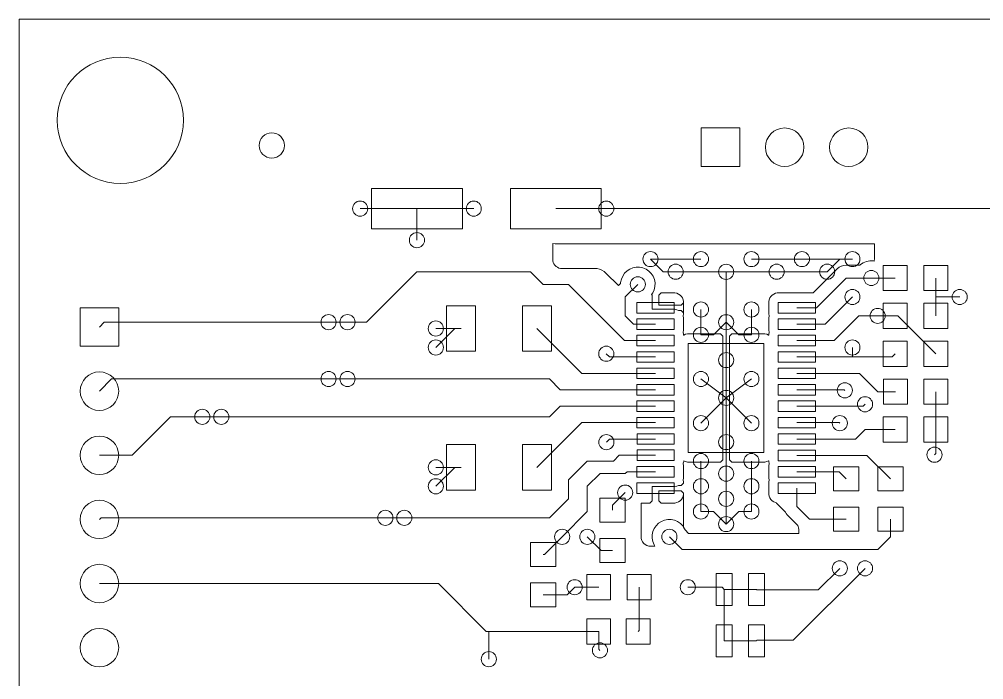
# Model space of a CAD drawing. Header units: millimetres. Extents: x 51948 to 52048, y 44936 to 45059.
# Drawn here: x 51948.13 to 51986.33, y 45032.66 to 45058.82 of the extents above; entities that cross this region are included whole.
import ezdxf

# ---------------------------------------------------------------- set-up
doc = ezdxf.new("R2010")
doc.units = ezdxf.units.MM
doc.layers.get('0').update_dxf_attribs({"linetype": 'CONTINUOUS', "lineweight": 0})

msp = doc.modelspace()

# ---------------------------------------------------------------- linework, layer by layer
for p, q in [((51948.13066, 45058.81878), (52048.13046, 45058.81878)), ((51948.13066, 44935.81928), (51948.13066, 45058.81878)), ((51975.14356, 45054.51348), (51975.14356, 45052.98948)), ((51976.66756, 45054.51348), (51975.14356, 45054.51348)), ((51976.66756, 45052.98948), (51976.66756, 45054.51348)), ((51975.14356, 45052.98948), (51976.66756, 45052.98948)), ((51962.08288, 45052.11826), (51962.08288, 45050.51806)), ((51965.67952, 45052.11826), (51962.08288, 45052.11826)), ((51965.67952, 45050.51806), (51965.67952, 45052.11826)), ((51967.58452, 45052.11826), (51967.58452, 45050.51806)), ((51971.18116, 45052.11826), (51967.58452, 45052.11826)), ((51971.18116, 45050.51806), (51971.18116, 45052.11826)), ((51963.8812, 45051.31816), (51961.63076, 45051.31816)), ((51963.8812, 45051.31816), (51963.8812, 45050.06848)), ((51963.8812, 45051.31816), (51966.13164, 45051.31816)), ((51969.38284, 45051.31816), (51969.88068, 45051.31816)), ((51969.38284, 45051.31816), (51990.1321, 45051.31816)), ((51969.88068, 45051.31816), (51971.38182, 45051.31816)), ((51962.08288, 45050.51806), (51965.67952, 45050.51806)), ((51967.58452, 45050.51806), (51971.18116, 45050.51806)), ((51969.25838, 45049.32172), (51969.25838, 45049.93386)), ((51969.25838, 45049.93386), (51969.36252, 45049.92116)), ((51969.36252, 45049.92116), (51969.38284, 45049.92116)), ((51969.38284, 45049.92116), (51982.0041, 45049.92116)), ((51982.0041, 45049.92116), (51982.0041, 45049.3268)), ((51969.26346, 45049.25314), (51969.25838, 45049.32172)), ((51973.13188, 45049.31918), (51975.13086, 45049.31918)), ((51973.63226, 45048.8188), (51973.13188, 45049.31918)), ((51977.12984, 45049.31918), (51979.13136, 45049.31918)), ((51979.13136, 45049.31918), (51981.13034, 45049.31918)), ((51980.12958, 45048.8188), (51980.62996, 45049.31918)), ((51980.62996, 45049.31918), (51981.13034, 45049.31918)), ((51982.0041, 45049.3268), (51981.99648, 45049.24806)), ((51969.28124, 45049.18964), (51969.26346, 45049.25314)), ((51969.30918, 45049.13122), (51969.28124, 45049.18964)), ((51969.34728, 45049.07788), (51969.30918, 45049.13122)), ((51969.39046, 45049.03216), (51969.34728, 45049.07788)), ((51969.44634, 45048.9966), (51969.39046, 45049.03216)), ((51969.5073, 45048.96612), (51969.44634, 45048.9966)), ((51969.56826, 45048.94834), (51969.5073, 45048.96612)), ((51969.63684, 45048.94326), (51969.56826, 45048.94834)), ((51970.92716, 45048.9458), (51969.63684, 45048.94326)), ((51971.02114, 45048.94072), (51970.92716, 45048.9458)), ((51971.11512, 45048.91532), (51971.02114, 45048.94072)), ((51971.2091, 45048.87976), (51971.11512, 45048.91532)), ((51972.314, 45048.92548), (51972.20224, 45048.85182)), ((51972.43846, 45048.97374), (51972.314, 45048.92548)), ((51972.57054, 45048.99914), (51972.43846, 45048.97374)), ((51972.70262, 45048.99914), (51972.57054, 45048.99914)), ((51972.8347, 45048.9712), (51972.70262, 45048.99914)), ((51972.95662, 45048.9204), (51972.8347, 45048.9712)), ((51973.06838, 45048.8442), (51972.95662, 45048.9204)), ((51980.52074, 45048.92802), (51979.57078, 45047.97806)), ((51980.52328, 45048.93056), (51980.52074, 45048.93056)), ((51980.52074, 45048.93056), (51980.52074, 45048.92802)), ((51980.59948, 45048.99406), (51980.52328, 45048.93056)), ((51980.68838, 45049.03978), (51980.59948, 45048.99406)), ((51980.69346, 45049.04232), (51980.68838, 45049.04232)), ((51980.68838, 45049.04232), (51980.68838, 45049.03978)), ((51980.73156, 45049.05502), (51980.69346, 45049.04232)), ((51980.78236, 45049.06772), (51980.73156, 45049.05502)), ((51980.88142, 45049.07788), (51980.78236, 45049.06772)), ((51980.8865, 45049.07788), (51980.88142, 45049.07788)), ((51981.42498, 45049.07788), (51980.8865, 45049.07788)), ((51981.45038, 45049.10328), (51981.42498, 45049.07788)), ((51981.56214, 45049.17694), (51981.45038, 45049.10328)), ((51981.6866, 45049.2252), (51981.56214, 45049.17694)), ((51981.81868, 45049.2506), (51981.6866, 45049.2252)), ((51981.95076, 45049.2506), (51981.81868, 45049.2506)), ((51981.99394, 45049.24298), (51981.95076, 45049.2506)), ((51981.99648, 45049.24806), (51981.99394, 45049.24298)), ((51983.30458, 45049.07026), (51982.35462, 45049.07026)), ((51982.35462, 45049.07026), (51982.35462, 45048.0695)), ((51983.30458, 45048.0695), (51983.30458, 45049.07026)), ((51984.90478, 45049.07026), (51983.95482, 45049.07026)), ((51983.95482, 45049.07026), (51983.95482, 45048.0695)), ((51984.90478, 45048.0695), (51984.90478, 45049.07026)), ((51963.87866, 45048.8188), (51961.87968, 45046.81982)), ((51963.8812, 45048.8188), (51963.87866, 45048.8188)), ((51968.13062, 45048.8188), (51963.8812, 45048.8188)), ((51968.37954, 45048.8188), (51968.13062, 45048.8188)), ((51968.87992, 45048.31842), (51968.37954, 45048.8188)), ((51971.29292, 45048.82388), (51971.2091, 45048.87976)), ((51971.36404, 45048.76546), (51971.29292, 45048.82388)), ((51971.86188, 45048.26762), (51971.36404, 45048.76546)), ((51971.97872, 45048.5267), (51971.95078, 45048.39462)), ((51972.03206, 45048.64862), (51971.97872, 45048.5267)), ((51972.10826, 45048.75784), (51972.03206, 45048.64862)), ((51972.20224, 45048.85182), (51972.10826, 45048.75784)), ((51973.16236, 45048.75022), (51973.06838, 45048.8442)), ((51973.23602, 45048.63846), (51973.16236, 45048.75022)), ((51973.28682, 45048.51654), (51973.23602, 45048.63846)), ((51973.31222, 45048.38446), (51973.28682, 45048.51654)), ((51974.1301, 45048.8188), (51973.63226, 45048.8188)), ((51976.12654, 45048.8188), (51974.1301, 45048.8188)), ((51976.12908, 45048.81626), (51976.12654, 45048.8188)), ((51978.12806, 45048.81626), (51976.12908, 45048.81626)), ((51976.12908, 45046.81728), (51976.12908, 45048.81626)), ((51978.12806, 45048.81626), (51978.1306, 45048.8188)), ((51980.12958, 45048.8188), (51978.1306, 45048.8188)), ((51979.70286, 45047.39132), (51980.88142, 45048.56988)), ((51980.88142, 45048.56988), (51981.87964, 45048.56988)), ((51981.87964, 45048.56988), (51982.8296, 45048.56988)), ((51984.4298, 45048.56988), (51984.4298, 45047.81804)), ((51969.88068, 45048.31842), (51968.87992, 45048.31842)), ((51972.10572, 45046.09338), (51969.88068, 45048.31842)), ((51971.95078, 45048.35652), (51971.86188, 45048.26762)), ((51971.95078, 45048.39462), (51971.95078, 45048.35652)), ((51972.13112, 45047.81804), (51972.6315, 45048.31842)), ((51973.2792, 45048.10252), (51973.30968, 45048.23206)), ((51973.30968, 45048.23206), (51973.31222, 45048.38446)), ((51972.13112, 45047.06874), (51972.13112, 45047.81804)), ((51973.1776, 45047.91202), (51973.22586, 45047.9806)), ((51973.203, 45047.88662), (51973.1776, 45047.91202)), ((51973.203, 45047.64532), (51973.203, 45047.88662)), ((51973.22586, 45047.9806), (51973.2792, 45048.10252)), ((51973.55098, 45047.9806), (51973.457, 45047.88662)), ((51973.457, 45047.88662), (51973.457, 45047.49546)), ((51974.0285, 45047.97806), (51973.55098, 45047.9806)), ((51974.10216, 45047.97806), (51974.0285, 45047.97806)), ((51974.17582, 45047.96282), (51974.10216, 45047.97806)), ((51974.2444, 45047.93488), (51974.17582, 45047.96282)), ((51974.30536, 45047.89424), (51974.2444, 45047.93488)), ((51974.3587, 45047.8409), (51974.30536, 45047.89424)), ((51974.39934, 45047.77994), (51974.3587, 45047.8409)), ((51974.42728, 45047.71136), (51974.39934, 45047.77994)), ((51977.85882, 45047.77994), (51977.83088, 45047.71136)), ((51977.89946, 45047.8409), (51977.85882, 45047.77994)), ((51977.9528, 45047.89424), (51977.89946, 45047.8409)), ((51978.01376, 45047.93488), (51977.9528, 45047.89424)), ((51978.08234, 45047.96282), (51978.01376, 45047.93488)), ((51978.156, 45047.97806), (51978.08234, 45047.96282)), ((51979.57078, 45047.97806), (51978.156, 45047.97806)), ((51980.05592, 45046.74362), (51981.13034, 45047.81804)), ((51982.35462, 45048.0695), (51983.30458, 45048.0695)), ((51983.95482, 45048.0695), (51984.90478, 45048.0695)), ((51985.37976, 45047.81804), (51984.4298, 45047.81804)), ((51984.4298, 45047.81804), (51984.4298, 45047.06874)), ((51952.06766, 45047.38878), (51950.54366, 45047.38878)), ((51950.54366, 45047.38878), (51950.54366, 45045.86478)), ((51952.06766, 45045.86478), (51952.06766, 45047.38878)), ((51966.20276, 45047.46752), (51965.05468, 45047.46752)), ((51965.05468, 45047.46752), (51965.05468, 45045.6692)), ((51966.20276, 45045.6692), (51966.20276, 45047.46752)), ((51969.20504, 45047.46752), (51968.05696, 45047.46752)), ((51968.05696, 45047.46752), (51968.05696, 45045.6692)), ((51969.20504, 45045.6692), (51969.20504, 45047.46752)), ((51974.06406, 45047.5996), (51972.59594, 45047.5996)), ((51972.59594, 45047.5996), (51972.59594, 45047.18304)), ((51973.203, 45047.49546), (51973.203, 45047.64532)), ((51973.203, 45047.33036), (51973.203, 45047.49546)), ((51973.457, 45047.49546), (51974.35108, 45047.49546)), ((51974.06406, 45047.18304), (51974.06406, 45047.5996)), ((51974.35108, 45047.49546), (51974.44506, 45047.58944)), ((51974.44252, 45047.6377), (51974.42728, 45047.71136)), ((51974.44506, 45047.58944), (51974.44252, 45047.6377)), ((51974.44506, 45047.1932), (51974.44506, 45047.58944)), ((51974.44506, 45047.58944), (51974.44506, 45047.1932)), ((51977.83088, 45047.71136), (51977.81564, 45047.6377)), ((51977.81564, 45047.6377), (51977.81564, 45047.56404)), ((51977.81564, 45047.56404), (51977.81564, 45047.14494)), ((51979.66222, 45047.5996), (51978.1941, 45047.5996)), ((51978.1941, 45047.5996), (51978.1941, 45047.18304)), ((51978.92816, 45047.39132), (51979.70286, 45047.39132)), ((51979.66222, 45047.18304), (51979.66222, 45047.5996)), ((51983.30458, 45047.56912), (51982.35462, 45047.56912)), ((51982.35462, 45047.56912), (51982.35462, 45046.56836)), ((51983.30458, 45046.56836), (51983.30458, 45047.56912)), ((51984.90478, 45047.56912), (51983.95482, 45047.56912)), ((51983.95482, 45047.56912), (51983.95482, 45046.56836)), ((51984.90478, 45046.56836), (51984.90478, 45047.56912)), ((51972.45624, 45046.74362), (51972.13112, 45047.06874)), ((51972.59594, 45047.18304), (51974.06406, 45047.18304)), ((51974.0285, 45047.33036), (51973.203, 45047.33036)), ((51974.10216, 45047.33036), (51974.0285, 45047.33036)), ((51974.17582, 45047.31512), (51974.10216, 45047.33036)), ((51974.2444, 45047.28718), (51974.17582, 45047.31512)), ((51974.35108, 45047.28718), (51974.2444, 45047.28718)), ((51974.44506, 45047.1932), (51974.35108, 45047.28718)), ((51974.42474, 45047.06874), (51974.42728, 45047.07128)), ((51974.42728, 45047.06366), (51974.42474, 45047.06874)), ((51974.42728, 45047.07128), (51974.44252, 45047.14494)), ((51974.44252, 45046.99), (51974.42728, 45047.06366)), ((51974.44252, 45047.14494), (51974.44506, 45047.1932)), ((51974.44252, 45046.5709), (51974.44252, 45046.99)), ((51975.13086, 45047.3202), (51975.13086, 45046.31944)), ((51977.12984, 45046.31944), (51977.12984, 45047.3202)), ((51977.81564, 45047.14494), (51977.83088, 45047.07128)), ((51977.83088, 45047.06366), (51977.81564, 45046.99)), ((51977.81564, 45046.99), (51977.81564, 45046.91634)), ((51977.83088, 45047.07128), (51977.83088, 45047.06874)), ((51977.83088, 45047.06874), (51977.83088, 45047.06366)), ((51978.1941, 45047.18304), (51979.66222, 45047.18304)), ((51980.4039, 45046.09338), (51981.37926, 45047.06874)), ((51981.37926, 45047.06874), (51982.8296, 45047.06874)), ((51982.8296, 45047.06874), (51982.1311, 45047.06874)), ((51982.8296, 45047.06874), (51982.9312, 45047.06874)), ((51982.9312, 45047.06874), (51984.4298, 45045.57014)), ((51951.4987, 45046.81982), (51951.30566, 45046.62678)), ((51960.38108, 45046.81982), (51951.4987, 45046.81982)), ((51961.13038, 45046.81982), (51960.38108, 45046.81982)), ((51961.87968, 45046.81982), (51961.13038, 45046.81982)), ((51973.33, 45046.74362), (51972.45624, 45046.74362)), ((51974.06406, 45046.9519), (51972.59594, 45046.9519)), ((51972.59594, 45046.9519), (51972.59594, 45046.53534)), ((51974.06406, 45046.53534), (51974.06406, 45046.9519)), ((51975.63124, 45046.31944), (51976.12908, 45046.81728)), ((51976.12908, 45046.81728), (51976.62692, 45046.31944)), ((51976.12908, 45043.81754), (51976.12908, 45046.81728)), ((51977.81564, 45046.91634), (51977.81564, 45046.49724)), ((51979.66222, 45046.9519), (51978.1941, 45046.9519)), ((51978.1941, 45046.9519), (51978.1941, 45046.53534)), ((51978.92816, 45046.74362), (51980.05592, 45046.74362)), ((51979.66222, 45046.53534), (51979.66222, 45046.9519)), ((51965.62872, 45046.56836), (51964.6305, 45046.56836)), ((51965.3798, 45046.56836), (51964.6305, 45045.81906)), ((51965.62872, 45046.56836), (51965.3798, 45046.56836)), ((51970.40646, 45044.7929), (51968.631, 45046.56836)), ((51972.59594, 45046.53534), (51974.06406, 45046.53534)), ((51974.06406, 45046.30166), (51972.59594, 45046.30166)), ((51972.59594, 45046.30166), (51972.59594, 45045.8851)), ((51974.06406, 45045.8851), (51974.06406, 45046.30166)), ((51974.42474, 45046.4185), (51974.42728, 45046.42358)), ((51974.42728, 45046.41342), (51974.42474, 45046.4185)), ((51974.42728, 45046.42358), (51974.44252, 45046.49724)), ((51974.44252, 45046.33976), (51974.42728, 45046.41342)), ((51974.44252, 45046.49724), (51974.44252, 45046.5709)), ((51974.44252, 45046.30674), (51974.44252, 45046.33976)), ((51974.45014, 45046.31182), (51974.44252, 45046.30674)), ((51974.51872, 45046.33976), (51974.45014, 45046.31182)), ((51974.59238, 45046.355), (51974.51872, 45046.33976)), ((51974.66604, 45046.355), (51974.59238, 45046.355)), ((51975.9081, 45046.35754), (51974.66604, 45046.355)), ((51975.63124, 45046.31944), (51975.13086, 45046.31944)), ((51976.00208, 45046.26356), (51975.9081, 45046.35754)), ((51976.00208, 45044.07154), (51976.00208, 45046.26356)), ((51976.35006, 45046.35754), (51976.25608, 45046.26356)), ((51976.25608, 45046.26356), (51976.25608, 45044.07154)), ((51977.59212, 45046.355), (51976.35006, 45046.35754)), ((51976.62692, 45046.31944), (51977.12984, 45046.31944)), ((51977.66578, 45046.355), (51977.59212, 45046.355)), ((51977.73944, 45046.33976), (51977.66578, 45046.355)), ((51977.80802, 45046.31182), (51977.73944, 45046.33976)), ((51977.81564, 45046.30674), (51977.80802, 45046.31182)), ((51977.81564, 45046.49724), (51977.83088, 45046.42358)), ((51977.83088, 45046.41342), (51977.81564, 45046.33976)), ((51977.81564, 45046.33976), (51977.81564, 45046.30674)), ((51977.83088, 45046.42358), (51977.83088, 45046.4185)), ((51977.83088, 45046.4185), (51977.83088, 45046.41342)), ((51978.1941, 45046.53534), (51979.66222, 45046.53534)), ((51979.66222, 45046.30166), (51978.1941, 45046.30166)), ((51978.1941, 45046.30166), (51978.1941, 45045.8851)), ((51979.66222, 45045.8851), (51979.66222, 45046.30166)), ((51982.35462, 45046.56836), (51983.30458, 45046.56836)), ((51983.95482, 45046.56836), (51984.90478, 45046.56836)), ((51950.54366, 45045.86478), (51952.06766, 45045.86478)), ((51973.33, 45046.09338), (51972.10572, 45046.09338)), ((51972.59594, 45045.8851), (51974.06406, 45045.8851)), ((51977.62768, 45045.97654), (51974.63048, 45045.97654)), ((51974.63048, 45045.97654), (51974.63048, 45041.65854)), ((51977.62768, 45041.65854), (51977.62768, 45045.97654)), ((51978.1941, 45045.8851), (51979.66222, 45045.8851)), ((51978.92816, 45046.09338), (51980.4039, 45046.09338)), ((51983.30458, 45046.07052), (51982.35462, 45046.07052)), ((51982.35462, 45046.07052), (51982.35462, 45045.06976)), ((51983.30458, 45045.06976), (51983.30458, 45046.07052)), ((51984.90478, 45046.07052), (51983.95482, 45046.07052)), ((51983.95482, 45046.07052), (51983.95482, 45045.06976)), ((51984.90478, 45045.06976), (51984.90478, 45046.07052)), ((51965.05468, 45045.6692), (51966.20276, 45045.6692)), ((51968.05696, 45045.6692), (51969.20504, 45045.6692)), ((51971.50882, 45045.44314), (51971.38182, 45045.57014)), ((51974.06406, 45045.65142), (51972.59594, 45045.65142)), ((51972.59594, 45045.65142), (51972.59594, 45045.23486)), ((51974.06406, 45045.23486), (51974.06406, 45045.65142)), ((51976.12908, 45043.81754), (51976.12908, 45045.5676)), ((51976.12908, 45045.5676), (51976.13162, 45045.31868)), ((51979.66222, 45045.65142), (51978.1941, 45045.65142)), ((51978.1941, 45045.65142), (51978.1941, 45045.23486)), ((51979.66222, 45045.23486), (51979.66222, 45045.65142)), ((51981.13034, 45045.81906), (51981.13034, 45045.44314)), ((51982.7026, 45045.44314), (51982.8296, 45045.57014)), ((51973.33, 45045.44314), (51971.50882, 45045.44314)), ((51972.59594, 45045.23486), (51974.06406, 45045.23486)), ((51978.1941, 45045.23486), (51979.66222, 45045.23486)), ((51978.92816, 45045.44314), (51981.13034, 45045.44314)), ((51981.13034, 45045.44314), (51981.63326, 45045.44314)), ((51981.63326, 45045.44314), (51982.7026, 45045.44314)), ((51982.35462, 45045.06976), (51983.30458, 45045.06976)), ((51983.95482, 45045.06976), (51984.90478, 45045.06976)), ((51973.33, 45044.7929), (51970.40646, 45044.7929)), ((51974.06406, 45045.00118), (51972.59594, 45045.00118)), ((51972.59594, 45045.00118), (51972.59594, 45044.58462)), ((51974.06406, 45044.58462), (51974.06406, 45045.00118)), ((51979.66222, 45045.00118), (51978.1941, 45045.00118)), ((51978.1941, 45045.00118), (51978.1941, 45044.58462)), ((51978.92816, 45044.7929), (51981.40466, 45044.7929)), ((51979.66222, 45044.58462), (51979.66222, 45045.00118)), ((51981.40466, 45044.7929), (51982.1311, 45044.06646)), ((51951.78826, 45044.56938), (51951.30566, 45044.08678)), ((51960.38108, 45044.56938), (51951.78826, 45044.56938)), ((51961.13038, 45044.56938), (51960.38108, 45044.56938)), ((51968.37954, 45044.56938), (51961.13038, 45044.56938)), ((51969.13138, 45044.56938), (51968.37954, 45044.56938)), ((51969.5581, 45044.14266), (51969.13138, 45044.56938)), ((51972.59594, 45044.58462), (51974.06406, 45044.58462)), ((51974.06406, 45044.35094), (51972.59594, 45044.35094)), ((51972.59594, 45044.35094), (51972.59594, 45043.93438)), ((51974.06406, 45043.93438), (51974.06406, 45044.35094)), ((51976.12908, 45043.82008), (51975.13086, 45044.56938)), ((51977.12984, 45044.56938), (51976.12908, 45043.81754)), ((51978.1941, 45044.58462), (51979.66222, 45044.58462)), ((51979.66222, 45044.35094), (51978.1941, 45044.35094)), ((51978.1941, 45044.35094), (51978.1941, 45043.93438)), ((51979.66222, 45043.93438), (51979.66222, 45044.35094)), ((51982.3597, 45044.56684), (51982.3597, 45043.56608)), ((51983.30966, 45044.56684), (51982.3597, 45044.56684)), ((51983.30966, 45043.56608), (51983.30966, 45044.56684)), ((51983.9599, 45044.56684), (51983.9599, 45043.56608)), ((51984.90986, 45044.56684), (51983.9599, 45044.56684)), ((51984.90986, 45043.56608), (51984.90986, 45044.56684)), ((51973.33, 45044.14266), (51969.5581, 45044.14266)), ((51972.59594, 45043.93438), (51974.06406, 45043.93438)), ((51976.00208, 45043.94454), (51976.00208, 45044.07154)), ((51976.00208, 45043.69054), (51976.00208, 45043.94454)), ((51976.25608, 45044.07154), (51976.25608, 45043.94454)), ((51976.25608, 45043.94454), (51976.25608, 45043.69054)), ((51978.1941, 45043.93438), (51979.66222, 45043.93438)), ((51978.92816, 45044.14266), (51980.80776, 45044.14266)), ((51980.80776, 45044.14266), (51980.83062, 45044.1198)), ((51982.1311, 45044.06646), (51982.83468, 45044.06646)), ((51984.43488, 45044.06646), (51984.43488, 45042.57548)), ((51974.06406, 45043.7007), (51972.59594, 45043.7007)), ((51972.59594, 45043.7007), (51972.59594, 45043.28414)), ((51974.06406, 45043.28414), (51974.06406, 45043.7007)), ((51975.13086, 45042.81932), (51976.12908, 45043.81754)), ((51976.00208, 45043.56354), (51976.00208, 45043.69054)), ((51976.00208, 45041.37152), (51976.00208, 45043.56354)), ((51976.13162, 45043.82008), (51976.12908, 45043.81754)), ((51976.12908, 45043.81754), (51976.12908, 45043.82008)), ((51976.12908, 45043.81754), (51976.12908, 45040.82034)), ((51976.12908, 45043.81754), (51976.13162, 45043.81754)), ((51976.12908, 45043.81754), (51976.12908, 45042.07256)), ((51976.13162, 45043.81754), (51977.12984, 45042.81932)), ((51976.25608, 45043.69054), (51976.25608, 45043.56354)), ((51976.25608, 45043.56354), (51976.25608, 45041.37152)), ((51979.66222, 45043.7007), (51978.1941, 45043.7007)), ((51978.1941, 45043.7007), (51978.1941, 45043.28414)), ((51979.66222, 45043.28414), (51979.66222, 45043.7007)), ((51981.55452, 45043.49242), (51981.63072, 45043.56862)), ((51982.3597, 45043.56608), (51983.30966, 45043.56608)), ((51983.9599, 45043.56608), (51984.90986, 45043.56608)), ((51969.55556, 45043.49242), (51969.13138, 45043.06824)), ((51973.33, 45043.49242), (51969.55556, 45043.49242)), ((51972.59594, 45043.28414), (51974.06406, 45043.28414)), ((51978.1941, 45043.28414), (51979.66222, 45043.28414)), ((51978.92816, 45043.49242), (51981.55452, 45043.49242)), ((51954.12506, 45043.06824), (51952.6036, 45041.54678)), ((51955.37982, 45043.06824), (51954.12506, 45043.06824)), ((51956.13166, 45043.06824), (51955.37982, 45043.06824)), ((51968.37954, 45043.06824), (51956.13166, 45043.06824)), ((51969.13138, 45043.06824), (51968.37954, 45043.06824)), ((51970.41154, 45042.84218), (51968.631, 45041.06926)), ((51973.33, 45042.84218), (51970.41154, 45042.84218)), ((51974.06406, 45043.05046), (51972.59594, 45043.05046)), ((51972.59594, 45043.05046), (51972.59594, 45042.6339)), ((51974.06406, 45042.6339), (51974.06406, 45043.05046)), ((51979.66222, 45043.05046), (51978.1941, 45043.05046)), ((51978.1941, 45043.05046), (51978.1941, 45042.6339)), ((51978.92816, 45042.84218), (51980.6071, 45042.84218)), ((51979.66222, 45042.6339), (51979.66222, 45043.05046)), ((51980.62996, 45042.81932), (51980.6071, 45042.84218)), ((51983.30458, 45043.07078), (51982.35462, 45043.07078)), ((51982.35462, 45043.07078), (51982.35462, 45042.07002)), ((51983.30458, 45042.07002), (51983.30458, 45043.07078)), ((51984.90478, 45043.07078), (51983.95482, 45043.07078)), ((51983.95482, 45043.07078), (51983.95482, 45042.07002)), ((51984.90478, 45042.07002), (51984.90478, 45043.07078)), ((51972.59594, 45042.6339), (51974.06406, 45042.6339)), ((51974.06914, 45042.40022), (51972.60102, 45042.40022)), ((51972.60102, 45042.40022), (51972.60102, 45041.98366)), ((51974.06914, 45041.98366), (51974.06914, 45042.40022)), ((51978.1941, 45042.6339), (51979.66222, 45042.6339)), ((51979.66222, 45042.40022), (51978.1941, 45042.40022)), ((51978.1941, 45042.40022), (51978.1941, 45041.98366)), ((51979.66222, 45041.98366), (51979.66222, 45042.40022)), ((51981.2548, 45042.19194), (51981.63326, 45042.5704)), ((51981.63326, 45042.5704), (51982.8296, 45042.5704)), ((51984.43488, 45042.57548), (51984.4298, 45042.5704)), ((51984.43488, 45042.57548), (51984.4298, 45042.5704)), ((51984.43488, 45042.57548), (51984.4298, 45042.5704)), ((51984.4298, 45042.5704), (51984.4298, 45041.6179)), ((51971.38436, 45042.06494), (51971.51136, 45042.19194)), ((51971.51136, 45042.19194), (51973.33508, 45042.19194)), ((51976.12908, 45042.07256), (51976.13162, 45042.07002)), ((51978.92816, 45042.19194), (51981.2548, 45042.19194)), ((51982.35462, 45042.07002), (51983.30458, 45042.07002)), ((51983.95482, 45042.07002), (51984.90478, 45042.07002)), ((51966.20276, 45041.96842), (51965.05468, 45041.96842)), ((51965.05468, 45041.96842), (51965.05468, 45040.1701)), ((51966.20276, 45040.1701), (51966.20276, 45041.96842)), ((51969.20504, 45041.96842), (51968.05696, 45041.96842)), ((51968.05696, 45041.96842), (51968.05696, 45040.1701)), ((51969.20504, 45040.1701), (51969.20504, 45041.96842)), ((51972.60102, 45041.98366), (51974.06914, 45041.98366)), ((51974.06914, 45041.76014), (51972.60102, 45041.76014)), ((51972.60102, 45041.76014), (51972.60102, 45041.34358)), ((51974.06914, 45041.34358), (51974.06914, 45041.76014)), ((51974.63048, 45041.65854), (51977.62768, 45041.65854)), ((51978.1941, 45041.98366), (51979.66222, 45041.98366)), ((51979.66222, 45041.74998), (51978.1941, 45041.74998)), ((51978.1941, 45041.74998), (51978.1941, 45041.33342)), ((51979.66222, 45041.33342), (51979.66222, 45041.74998)), ((51952.6036, 45041.54678), (51951.30566, 45041.54678)), ((51970.62998, 45041.31818), (51969.88068, 45040.56888)), ((51971.66376, 45041.31818), (51970.62998, 45041.31818)), ((51971.89744, 45041.55186), (51971.66376, 45041.31818)), ((51973.33508, 45041.55186), (51971.89744, 45041.55186)), ((51972.60102, 45041.34358), (51974.06914, 45041.34358)), ((51974.43236, 45041.23182), (51974.4476, 45041.30548)), ((51974.4476, 45041.30548), (51974.4476, 45041.3258)), ((51974.4476, 45041.3258), (51974.45014, 45041.32326)), ((51974.45014, 45041.32326), (51974.51872, 45041.29532)), ((51974.51872, 45041.29532), (51974.59238, 45041.28008)), ((51974.59238, 45041.28008), (51974.66604, 45041.28008)), ((51974.66604, 45041.28008), (51975.9081, 45041.27754)), ((51975.13086, 45041.31818), (51975.13086, 45040.31996)), ((51975.9081, 45041.27754), (51976.00208, 45041.37152)), ((51976.25608, 45041.37152), (51976.35006, 45041.27754)), ((51976.35006, 45041.27754), (51977.59212, 45041.28008)), ((51977.12984, 45040.31996), (51977.12984, 45041.31818)), ((51977.59212, 45041.28008), (51977.66578, 45041.28008)), ((51977.66578, 45041.28008), (51977.73944, 45041.29532)), ((51977.73944, 45041.29532), (51977.80802, 45041.32326)), ((51977.80802, 45041.32326), (51977.81564, 45041.32834)), ((51977.81564, 45041.32834), (51977.81564, 45041.29532)), ((51977.81564, 45041.29532), (51977.83088, 45041.22166)), ((51978.1941, 45041.33342), (51979.66222, 45041.33342)), ((51978.92816, 45041.5417), (51981.70692, 45041.5417)), ((51981.70692, 45041.5417), (51982.63402, 45040.6146)), ((51984.4298, 45041.6179), (51984.38154, 45041.56964)), ((51965.62872, 45041.06926), (51964.6305, 45041.06926)), ((51965.3798, 45041.06926), (51964.6305, 45040.31996)), ((51965.62872, 45041.06926), (51965.3798, 45041.06926)), ((51972.20224, 45040.89146), (51972.13112, 45040.82034)), ((51973.33, 45040.89146), (51972.20224, 45040.89146)), ((51974.06406, 45041.09974), (51972.59594, 45041.09974)), ((51972.59594, 45041.09974), (51972.59594, 45040.68318)), ((51974.06406, 45040.68318), (51974.06406, 45041.09974)), ((51974.42474, 45041.21658), (51974.43236, 45041.23182)), ((51974.42728, 45041.2115), (51974.42474, 45041.21658)), ((51974.44252, 45041.13784), (51974.42728, 45041.2115)), ((51974.44252, 45040.71874), (51974.44252, 45041.13784)), ((51977.83088, 45041.2115), (51977.81564, 45041.13784)), ((51977.81564, 45041.13784), (51977.81564, 45041.06418)), ((51977.81564, 45041.06418), (51977.81564, 45040.64508)), ((51977.83088, 45041.22166), (51977.83088, 45041.21658)), ((51977.83088, 45041.21658), (51977.83088, 45041.2115)), ((51979.66222, 45041.09974), (51978.1941, 45041.09974)), ((51978.1941, 45041.09974), (51978.1941, 45040.68318)), ((51978.92816, 45040.89146), (51980.6071, 45040.89146)), ((51979.66222, 45040.68318), (51979.66222, 45041.09974)), ((51981.38434, 45041.08958), (51980.38358, 45041.08958)), ((51980.38358, 45041.08958), (51980.38358, 45040.13962)), ((51980.6071, 45040.89146), (51980.88396, 45040.6146)), ((51981.38434, 45040.13962), (51981.38434, 45041.08958)), ((51983.1344, 45041.08958), (51982.13364, 45041.08958)), ((51982.13364, 45041.08958), (51982.13364, 45040.13962)), ((51983.1344, 45040.13962), (51983.1344, 45041.08958)), ((51969.88068, 45040.56888), (51969.88068, 45039.81958)), ((51971.1329, 45040.82034), (51970.62998, 45040.31742)), ((51972.13112, 45040.82034), (51971.1329, 45040.82034)), ((51972.59594, 45040.68318), (51974.06406, 45040.68318)), ((51974.42474, 45040.56888), (51974.42728, 45040.57142)), ((51974.42728, 45040.5638), (51974.42474, 45040.56888)), ((51974.42728, 45040.57142), (51974.44252, 45040.64508)), ((51974.44252, 45040.49014), (51974.42728, 45040.5638)), ((51974.44252, 45040.64508), (51974.44252, 45040.71874)), ((51974.44506, 45040.44188), (51974.44252, 45040.49014)), ((51976.12908, 45040.82034), (51976.12908, 45039.81958)), ((51977.81564, 45040.64508), (51977.83088, 45040.57142)), ((51977.83088, 45040.5638), (51977.81564, 45040.49014)), ((51977.81564, 45040.49014), (51977.81564, 45040.41648)), ((51977.83088, 45040.57142), (51977.83088, 45040.56888)), ((51977.83088, 45040.56888), (51977.83088, 45040.5638)), ((51978.1941, 45040.68318), (51979.66222, 45040.68318)), ((51965.05468, 45040.1701), (51966.20276, 45040.1701)), ((51968.05696, 45040.1701), (51969.20504, 45040.1701)), ((51970.62998, 45039.3192), (51970.62998, 45040.31742)), ((51974.06406, 45040.45204), (51972.59594, 45040.45204)), ((51972.59594, 45040.45204), (51972.59594, 45040.03548)), ((51973.203, 45040.13962), (51973.203, 45040.30472)), ((51973.203, 45040.30472), (51974.10216, 45040.30472)), ((51973.203, 45039.98976), (51973.203, 45040.13962)), ((51974.35108, 45040.13962), (51973.457, 45040.13962)), ((51973.457, 45040.13962), (51973.457, 45039.74846)), ((51974.06406, 45040.03548), (51974.06406, 45040.45204)), ((51974.10216, 45040.30472), (51974.17582, 45040.31996)), ((51974.17582, 45040.31996), (51974.2444, 45040.3479)), ((51974.2444, 45040.3479), (51974.35108, 45040.3479)), ((51974.35108, 45040.3479), (51974.44506, 45040.44188)), ((51974.44506, 45040.04564), (51974.35108, 45040.13962)), ((51975.13086, 45040.31996), (51975.13086, 45039.3192)), ((51977.12984, 45039.3192), (51977.12984, 45040.31996)), ((51977.81564, 45040.41648), (51977.81564, 45039.99738)), ((51979.66222, 45040.45204), (51978.1941, 45040.45204)), ((51978.1941, 45040.45204), (51978.1941, 45040.03548)), ((51978.92816, 45040.24376), (51978.92816, 45039.5224)), ((51979.66222, 45040.03548), (51979.66222, 45040.45204)), ((51980.38358, 45040.13962), (51981.38434, 45040.13962)), ((51982.13364, 45040.13962), (51983.1344, 45040.13962)), ((51969.88068, 45039.81958), (51969.13138, 45039.07028)), ((51972.13112, 45039.84498), (51971.13036, 45039.84498)), ((51971.13036, 45039.84498), (51971.13036, 45038.89502)), ((51971.63074, 45039.56812), (51972.13112, 45040.0685)), ((51972.13112, 45038.89502), (51972.13112, 45039.84498)), ((51972.59594, 45040.03548), (51974.06406, 45040.03548)), ((51973.10902, 45039.65448), (51973.203, 45039.74846)), ((51973.203, 45039.74846), (51973.203, 45039.98976)), ((51973.457, 45039.74846), (51973.55098, 45039.65448)), ((51974.2444, 45039.7002), (51974.30536, 45039.74084)), ((51974.30536, 45039.74084), (51974.3587, 45039.79418)), ((51974.3587, 45039.79418), (51974.39934, 45039.85514)), ((51974.39934, 45039.85514), (51974.42728, 45039.92372)), ((51974.42728, 45039.92372), (51974.44252, 45039.99738)), ((51974.44252, 45039.99738), (51974.44506, 45040.04564)), ((51974.44506, 45038.70198), (51974.44506, 45040.04564)), ((51974.44506, 45040.04564), (51974.44506, 45038.70198)), ((51976.12908, 45039.81958), (51976.12908, 45038.82136)), ((51977.81564, 45039.99738), (51977.83088, 45039.92372)), ((51977.83088, 45039.92372), (51977.85882, 45039.85514)), ((51977.85882, 45039.85514), (51977.89946, 45039.79418)), ((51977.89946, 45039.79418), (51977.9528, 45039.74084)), ((51977.9528, 45039.74084), (51978.01376, 45039.7002)), ((51978.1941, 45040.03548), (51979.66222, 45040.03548)), ((51971.63074, 45039.37), (51971.63074, 45039.56812)), ((51972.7585, 45038.32606), (51972.7585, 45039.65702)), ((51972.7585, 45039.65702), (51973.10902, 45039.65448)), ((51973.55098, 45039.65448), (51974.0285, 45039.65702)), ((51974.0285, 45039.65702), (51974.10216, 45039.65702)), ((51974.10216, 45039.65702), (51974.17582, 45039.67226)), ((51974.17582, 45039.67226), (51974.2444, 45039.7002)), ((51978.01376, 45039.7002), (51978.08234, 45039.67226)), ((51978.08234, 45039.67226), (51978.12044, 45039.66464)), ((51978.12044, 45039.66464), (51978.12552, 45039.65702)), ((51978.12552, 45039.65702), (51978.18394, 45039.5859)), ((51978.18394, 45039.5859), (51978.47604, 45039.2938)), ((51978.92816, 45039.5224), (51979.43616, 45039.0144)), ((51981.38434, 45039.48938), (51980.38358, 45039.48938)), ((51980.38358, 45039.48938), (51980.38358, 45038.53942)), ((51981.38434, 45038.53942), (51981.38434, 45039.48938)), ((51983.1344, 45039.48938), (51982.13364, 45039.48938)), ((51982.13364, 45039.48938), (51982.13364, 45038.53942)), ((51983.1344, 45038.53942), (51983.1344, 45039.48938)), ((51951.36916, 45039.07028), (51951.30566, 45039.00678)), ((51962.63152, 45039.07028), (51951.36916, 45039.07028)), ((51963.38082, 45039.07028), (51962.63152, 45039.07028)), ((51968.13062, 45039.07028), (51963.38082, 45039.07028)), ((51969.13138, 45039.07028), (51968.13062, 45039.07028)), ((51969.63176, 45038.32098), (51970.62998, 45039.3192)), ((51973.68814, 45038.97376), (51973.56368, 45038.9255)), ((51973.82022, 45038.99916), (51973.68814, 45038.97376)), ((51973.9523, 45038.99916), (51973.82022, 45038.99916)), ((51974.08438, 45038.97122), (51973.9523, 45038.99916)), ((51974.2063, 45038.92042), (51974.08438, 45038.97122)), ((51975.63124, 45039.3192), (51975.13086, 45039.3192)), ((51975.63124, 45039.3192), (51976.12908, 45038.82136)), ((51976.12908, 45038.82136), (51976.62692, 45039.3192)), ((51976.62692, 45039.3192), (51977.12984, 45039.3192)), ((51978.47604, 45039.2938), (51978.50144, 45039.24554)), ((51978.50144, 45039.24554), (51978.50398, 45039.24046)), ((51978.50398, 45039.24046), (51978.54208, 45039.19474)), ((51978.54208, 45039.19474), (51978.5624, 45039.16934)), ((51978.5624, 45039.16934), (51978.56748, 45039.16426)), ((51978.56748, 45039.16426), (51978.57002, 45039.16426)), ((51978.57002, 45039.16426), (51978.58018, 45039.1541)), ((51978.58018, 45039.1541), (51978.9688, 45038.76294)), ((51979.43616, 45039.0144), (51980.88396, 45039.0144)), ((51982.63402, 45038.32098), (51982.63402, 45039.0144)), ((51971.13036, 45038.89502), (51972.13112, 45038.89502)), ((51973.28174, 45038.64864), (51973.2284, 45038.52672)), ((51973.35794, 45038.75786), (51973.28174, 45038.64864)), ((51973.45192, 45038.85184), (51973.35794, 45038.75786)), ((51973.56368, 45038.9255), (51973.45192, 45038.85184)), ((51974.31806, 45038.84422), (51974.2063, 45038.92042)), ((51974.41204, 45038.75024), (51974.31806, 45038.84422)), ((51974.44506, 45038.70198), (51974.41204, 45038.75024)), ((51974.4857, 45038.63848), (51974.44506, 45038.70198)), ((51974.50348, 45038.5953), (51974.4857, 45038.63848)), ((51974.64318, 45038.45306), (51974.50348, 45038.5953)), ((51978.9688, 45038.76294), (51978.98404, 45038.72738)), ((51978.98404, 45038.72738), (51978.99928, 45038.66896)), ((51978.99928, 45038.66896), (51979.00436, 45038.60546)), ((51979.00436, 45038.60546), (51979.00436, 45038.45306)), ((51968.93326, 45037.61994), (51969.63176, 45038.31844)), ((51969.63176, 45038.32098), (51969.63176, 45038.31844)), ((51971.17862, 45037.7698), (51970.62998, 45038.31844)), ((51972.13112, 45038.24478), (51971.13036, 45038.24478)), ((51971.13036, 45038.24478), (51971.13036, 45037.29482)), ((51972.13112, 45037.29482), (51972.13112, 45038.24478)), ((51972.76612, 45038.24732), (51972.7585, 45038.32606)), ((51972.78898, 45038.1762), (51972.76612, 45038.24732)), ((51973.2284, 45038.52672), (51973.20046, 45038.39464)), ((51973.20046, 45038.39464), (51973.20046, 45038.26256)), ((51973.20046, 45038.26256), (51973.22332, 45038.13048)), ((51973.88118, 45038.31844), (51974.38156, 45037.81806)), ((51979.00436, 45038.45306), (51974.64318, 45038.45306)), ((51980.38358, 45038.53942), (51981.38434, 45038.53942)), ((51982.1311, 45037.81806), (51982.63402, 45038.32098)), ((51982.13364, 45038.53942), (51983.1344, 45038.53942)), ((51969.3803, 45038.09492), (51968.37954, 45038.09492)), ((51968.37954, 45038.09492), (51968.37954, 45037.14496)), ((51969.3803, 45037.14496), (51969.3803, 45038.09492)), ((51972.822, 45038.1127), (51972.78898, 45038.1762)), ((51972.87026, 45038.05682), (51972.822, 45038.1127)), ((51972.92614, 45038.00856), (51972.87026, 45038.05682)), ((51972.98964, 45037.97554), (51972.92614, 45038.00856)), ((51973.06076, 45037.95268), (51972.98964, 45037.97554)), ((51973.1395, 45037.94506), (51973.06076, 45037.95268)), ((51973.30968, 45037.94506), (51973.1395, 45037.94506)), ((51973.22332, 45038.13048), (51973.27158, 45038.00602)), ((51973.27158, 45038.00602), (51973.30968, 45037.94506)), ((51974.38156, 45037.81806), (51982.1311, 45037.81806)), ((51968.87992, 45037.61994), (51968.93326, 45037.61994)), ((51971.17862, 45037.7698), (51971.63074, 45037.7698)), ((51968.37954, 45037.14496), (51969.3803, 45037.14496)), ((51971.13036, 45037.29482), (51972.13112, 45037.29482)), ((51981.63072, 45037.06876), (51978.78084, 45034.21888)), ((51980.62996, 45037.06876), (51979.77398, 45036.21278)), ((51971.55454, 45036.81984), (51970.60458, 45036.81984)), ((51970.60458, 45036.81984), (51970.60458, 45035.81908)), ((51971.55454, 45035.81908), (51971.55454, 45036.81984)), ((51973.15474, 45036.81984), (51972.20478, 45036.81984)), ((51972.20478, 45036.81984), (51972.20478, 45035.81908)), ((51973.15474, 45035.81908), (51973.15474, 45036.81984)), ((51976.37292, 45036.86556), (51975.73792, 45036.86556)), ((51975.73792, 45036.86556), (51975.73792, 45035.59556)), ((51976.37292, 45035.59556), (51976.37292, 45036.86556)), ((51977.64292, 45036.86556), (51977.00792, 45036.86556)), ((51977.00792, 45036.86556), (51977.00792, 45035.59556)), ((51977.64292, 45035.59556), (51977.64292, 45036.86556)), ((51951.30566, 45036.46678), (51964.7321, 45036.46678)), ((51964.7321, 45036.46678), (51964.73464, 45036.46678)), ((51966.62948, 45034.5694), (51964.7321, 45036.46678)), ((51969.3803, 45036.49472), (51968.37954, 45036.49472)), ((51968.37954, 45036.49472), (51968.37954, 45035.54476)), ((51969.3803, 45035.54476), (51969.3803, 45036.49472)), ((51969.82988, 45036.01974), (51970.1296, 45036.31946)), ((51971.07956, 45036.31946), (51970.1296, 45036.31946)), ((51972.67976, 45036.31946), (51972.67976, 45034.6075)), ((51974.6127, 45036.31946), (51975.96652, 45036.31946)), ((51975.96652, 45036.31946), (51976.05542, 45036.23056)), ((51975.96652, 45036.31946), (51976.05542, 45036.23056)), ((51969.82988, 45036.01974), (51968.87992, 45036.01974)), ((51976.05542, 45036.23056), (51977.32542, 45036.23056)), ((51976.05542, 45036.23056), (51976.05542, 45034.19856)), ((51977.3432, 45036.21278), (51977.32542, 45036.23056)), ((51979.77398, 45036.21278), (51977.3432, 45036.21278)), ((51968.37954, 45035.54476), (51969.3803, 45035.54476)), ((51970.60458, 45035.81908), (51971.55454, 45035.81908)), ((51972.20478, 45035.81908), (51973.15474, 45035.81908)), ((51975.73792, 45035.59556), (51976.37292, 45035.59556)), ((51977.00792, 45035.59556), (51977.64292, 45035.59556)), ((51970.60458, 45035.06978), (51970.60458, 45034.06902)), ((51971.55454, 45035.06978), (51970.60458, 45035.06978)), ((51971.55454, 45034.06902), (51971.55454, 45035.06978)), ((51972.16668, 45035.06978), (51972.16668, 45034.06902)), ((51973.11664, 45035.06978), (51972.16668, 45035.06978)), ((51973.11664, 45034.06902), (51973.11664, 45035.06978)), ((51976.37292, 45034.83356), (51975.73792, 45034.83356)), ((51975.73792, 45034.83356), (51975.73792, 45033.56356)), ((51976.37292, 45033.56356), (51976.37292, 45034.83356)), ((51977.64292, 45034.83356), (51977.00792, 45034.83356)), ((51977.00792, 45034.83356), (51977.00792, 45033.56356)), ((51977.64292, 45033.56356), (51977.64292, 45034.83356)), ((51966.88094, 45034.5694), (51966.62948, 45034.5694)), ((51966.73108, 45034.5694), (51966.88094, 45034.5694)), ((51966.73108, 45033.46958), (51966.73108, 45034.5694)), ((51971.07956, 45034.5694), (51966.88094, 45034.5694)), ((51971.07956, 45034.5694), (51971.07956, 45033.8709)), ((51972.67976, 45034.6075), (51972.64166, 45034.5694)), ((51970.60458, 45034.06902), (51971.55454, 45034.06902)), ((51972.16668, 45034.06902), (51973.11664, 45034.06902)), ((51976.05542, 45034.19856), (51977.32542, 45034.19856)), ((51977.34574, 45034.21888), (51977.32542, 45034.19856)), ((51978.78084, 45034.21888), (51977.34574, 45034.21888)), ((51971.07956, 45033.8709), (51971.13036, 45033.8201)), ((51975.73792, 45033.56356), (51976.37292, 45033.56356)), ((51977.00792, 45033.56356), (51977.64292, 45033.56356))]:
    msp.add_line(p, q)
for centre, radius in [((51952.13116, 45054.81828), 2.49936), ((51958.13064, 45053.82006), 0.50038), ((51978.44556, 45053.75148), 0.762), ((51980.98556, 45053.75148), 0.762), ((51961.63076, 45051.31816), 0.29972), ((51966.13164, 45051.31816), 0.29972), ((51971.38182, 45051.31816), 0.29972), ((51963.8812, 45050.06848), 0.29972), ((51973.13188, 45049.31918), 0.29972), ((51975.13086, 45049.31918), 0.29972), ((51977.12984, 45049.31918), 0.29972), ((51979.13136, 45049.31918), 0.29972), ((51981.13034, 45049.31918), 0.29972), ((51974.1301, 45048.8188), 0.29972), ((51976.12908, 45048.81626), 0.29972), ((51978.1306, 45048.8188), 0.29972), ((51980.12958, 45048.8188), 0.29972), ((51972.6315, 45048.31842), 0.29972), ((51981.87964, 45048.56988), 0.29972), ((51981.13034, 45047.81804), 0.29972), ((51985.37976, 45047.81804), 0.29972), ((51975.13086, 45047.3202), 0.29972), ((51977.12984, 45047.3202), 0.29972), ((51982.1311, 45047.06874), 0.29972), ((51960.38108, 45046.81982), 0.29972), ((51961.13038, 45046.81982), 0.29972), ((51976.12908, 45046.81728), 0.29972), ((51964.6305, 45046.56836), 0.29972), ((51975.13086, 45046.31944), 0.29972), ((51977.12984, 45046.31944), 0.29972), ((51964.6305, 45045.81906), 0.29972), ((51971.38182, 45045.57014), 0.29972), ((51981.13034, 45045.81906), 0.29972), ((51976.13162, 45045.31868), 0.29972), ((51951.30566, 45044.08678), 0.762), ((51960.38108, 45044.56938), 0.29972), ((51961.13038, 45044.56938), 0.29972), ((51975.13086, 45044.56938), 0.29972), ((51977.12984, 45044.56938), 0.29972), ((51980.83062, 45044.1198), 0.29972), ((51976.13162, 45043.82008), 0.29972), ((51981.63072, 45043.56862), 0.29972), ((51955.37982, 45043.06824), 0.29972), ((51956.13166, 45043.06824), 0.29972), ((51975.13086, 45042.81932), 0.29972), ((51977.12984, 45042.81932), 0.29972), ((51980.62996, 45042.81932), 0.29972), ((51951.30566, 45041.54678), 0.762), ((51971.38436, 45042.06494), 0.29972), ((51976.13162, 45042.07002), 0.29972), ((51984.38154, 45041.56964), 0.29972), ((51964.6305, 45041.06926), 0.29972), ((51975.13086, 45041.31818), 0.29972), ((51977.12984, 45041.31818), 0.29972), ((51976.12908, 45040.82034), 0.29972), ((51964.6305, 45040.31996), 0.29972), ((51975.13086, 45040.31996), 0.29972), ((51977.12984, 45040.31996), 0.29972), ((51972.13112, 45040.0685), 0.29972), ((51976.12908, 45039.81958), 0.29972), ((51951.30566, 45039.00678), 0.762), ((51962.63152, 45039.07028), 0.29972), ((51963.38082, 45039.07028), 0.29972), ((51975.13086, 45039.3192), 0.29972), ((51977.12984, 45039.3192), 0.29972), ((51976.12908, 45038.82136), 0.29972), ((51969.63176, 45038.31844), 0.29972), ((51970.62998, 45038.31844), 0.29972), ((51973.88118, 45038.31844), 0.29972), ((51951.30566, 45036.46678), 0.762), ((51980.62996, 45037.06876), 0.29972), ((51981.63072, 45037.06876), 0.29972), ((51970.1296, 45036.31946), 0.29972), ((51974.6127, 45036.31946), 0.29972), ((51951.30566, 45033.92678), 0.762), ((51971.13036, 45033.8201), 0.29972), ((51966.73108, 45033.46958), 0.29972)]:
    msp.add_circle(centre, radius)

doc.saveas('drawing.dxf')
